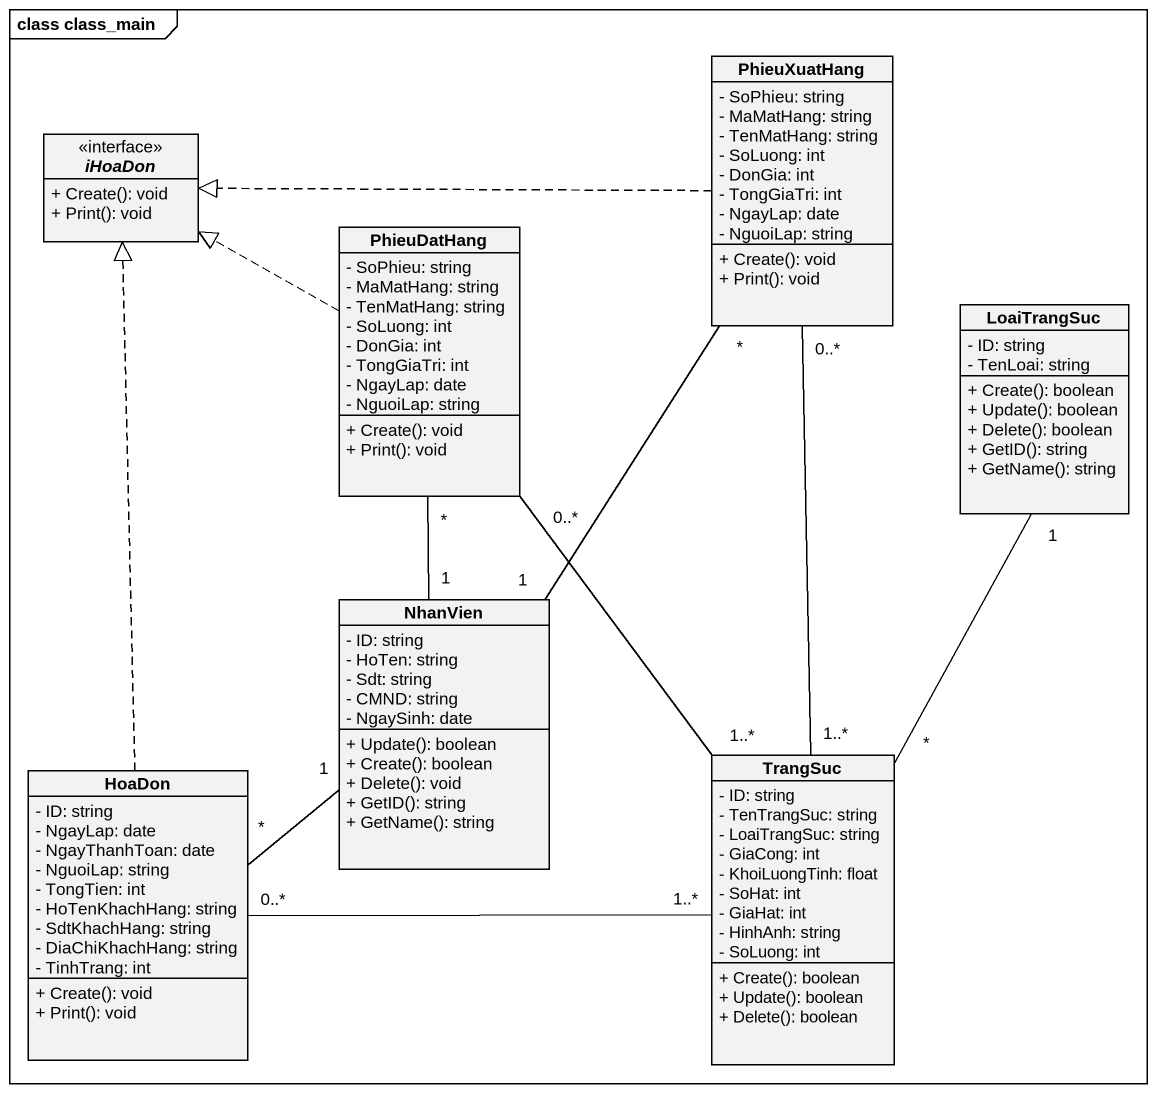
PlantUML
@startuml
mainframe class class_main
hide circle
hide empty members
skinparam classAttributeIconSize 0
class PhieuXuatHang {
  - SoPhieu: string
  - MaMatHang: string
  - TenMatHang: string
  - SoLuong: int
  - DonGia: int
  - TongGiaTri: int
  - NgayLap: date
  - NguoiLap: string
  + Create(): void
  + Print(): void
}
interface iHoaDon {
  + Create(): void
  + Print(): void
}
class PhieuDatHang {
  - SoPhieu: string
  - MaMatHang: string
  - TenMatHang: string
  - SoLuong: int
  - DonGia: int
  - TongGiaTri: int
  - NgayLap: date
  - NguoiLap: string
  + Create(): void
  + Print(): void
}
class LoaiTrangSuc {
  - ID: string
  - TenLoai: string
  + Create(): boolean
  + Update(): boolean
  + Delete(): boolean
  + GetID(): string
  + GetName(): string
}
class NhanVien {
  - ID: string
  - HoTen: string
  - Sdt: string
  - CMND: string
  - NgaySinh: date
  + Update(): boolean
  + Create(): boolean
  + Delete(): void
  + GetID(): string
  + GetName(): string
}
class HoaDon {
  - ID: string
  - NgayLap: date
  - NgayThanhToan: date
  - NguoiLap: string
  - TongTien: int
  - HoTenKhachHang: string
  - SdtKhachHang: string
  - DiaChiKhachHang: string
  - TinhTrang: int
  + Create(): void
  + Print(): void
}
class TrangSuc {
  - ID: string
  - TenTrangSuc: string
  - LoaiTrangSuc: string
  - GiaCong: int
  - KhoiLuongTinh: float
  - SoHat: int
  - GiaHat: int
  - HinhAnh: string
  - SoLuong: int
  + Create(): boolean
  + Update(): boolean
  + Delete(): boolean
}
PhieuXuatHang .left.|> iHoaDon
PhieuXuatHang "*" -- "1" NhanVien
PhieuXuatHang "0..*" -- "1..*" TrangSuc
PhieuDatHang .left.|> iHoaDon
PhieuDatHang "*" -- "1" NhanVien
PhieuDatHang "0..*" -- "1..*" TrangSuc
NhanVien "1" -left- "*" HoaDon
HoaDon .up.|> iHoaDon
HoaDon "0..*" -right- "1..*" TrangSuc
TrangSuc "*" -up- "1" LoaiTrangSuc
@enduml
